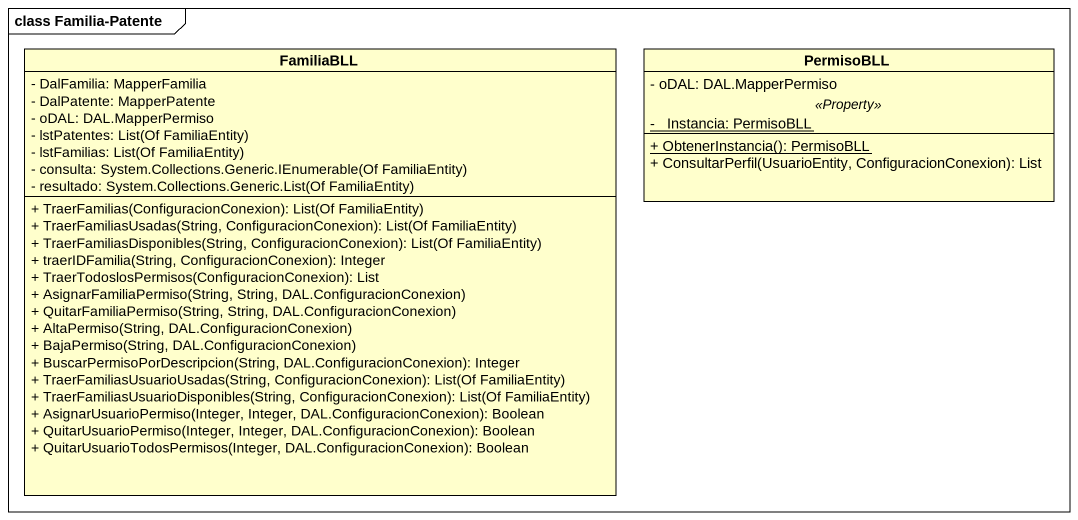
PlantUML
@startuml
mainframe class Familia-Patente
hide circle
hide empty members
skinparam classAttributeIconSize 0
class FamiliaBLL {
  - DalFamilia: MapperFamilia
  - DalPatente: MapperPatente
  - oDAL: DAL.MapperPermiso
  {field} - lstPatentes: List(Of FamiliaEntity)
  {field} - lstFamilias: List(Of FamiliaEntity)
  {field} - consulta: System.Collections.Generic.IEnumerable(Of FamiliaEntity)
  {field} - resultado: System.Collections.Generic.List(Of FamiliaEntity)
  + TraerFamilias(ConfiguracionConexion): List(Of FamiliaEntity)
  + TraerFamiliasUsadas(String, ConfiguracionConexion): List(Of FamiliaEntity)
  + TraerFamiliasDisponibles(String, ConfiguracionConexion): List(Of FamiliaEntity)
  + traerIDFamilia(String, ConfiguracionConexion): Integer
  + TraerTodoslosPermisos(ConfiguracionConexion): List
  + AsignarFamiliaPermiso(String, String, DAL.ConfiguracionConexion)
  + QuitarFamiliaPermiso(String, String, DAL.ConfiguracionConexion)
  + AltaPermiso(String, DAL.ConfiguracionConexion)
  + BajaPermiso(String, DAL.ConfiguracionConexion)
  + BuscarPermisoPorDescripcion(String, DAL.ConfiguracionConexion): Integer
  + TraerFamiliasUsuarioUsadas(String, ConfiguracionConexion): List(Of FamiliaEntity)
  + TraerFamiliasUsuarioDisponibles(String, ConfiguracionConexion): List(Of FamiliaEntity)
  + AsignarUsuarioPermiso(Integer, Integer, DAL.ConfiguracionConexion): Boolean
  + QuitarUsuarioPermiso(Integer, Integer, DAL.ConfiguracionConexion): Boolean
  + QuitarUsuarioTodosPermisos(Integer, DAL.ConfiguracionConexion): Boolean
}
class PermisoBLL {
  - oDAL: DAL.MapperPermiso
  .. <<Property>> ..
  {static} - _Instancia: PermisoBLL
  --
  {static} + ObtenerInstancia(): PermisoBLL
  + ConsultarPerfil(UsuarioEntity, ConfiguracionConexion): List
}
@enduml
